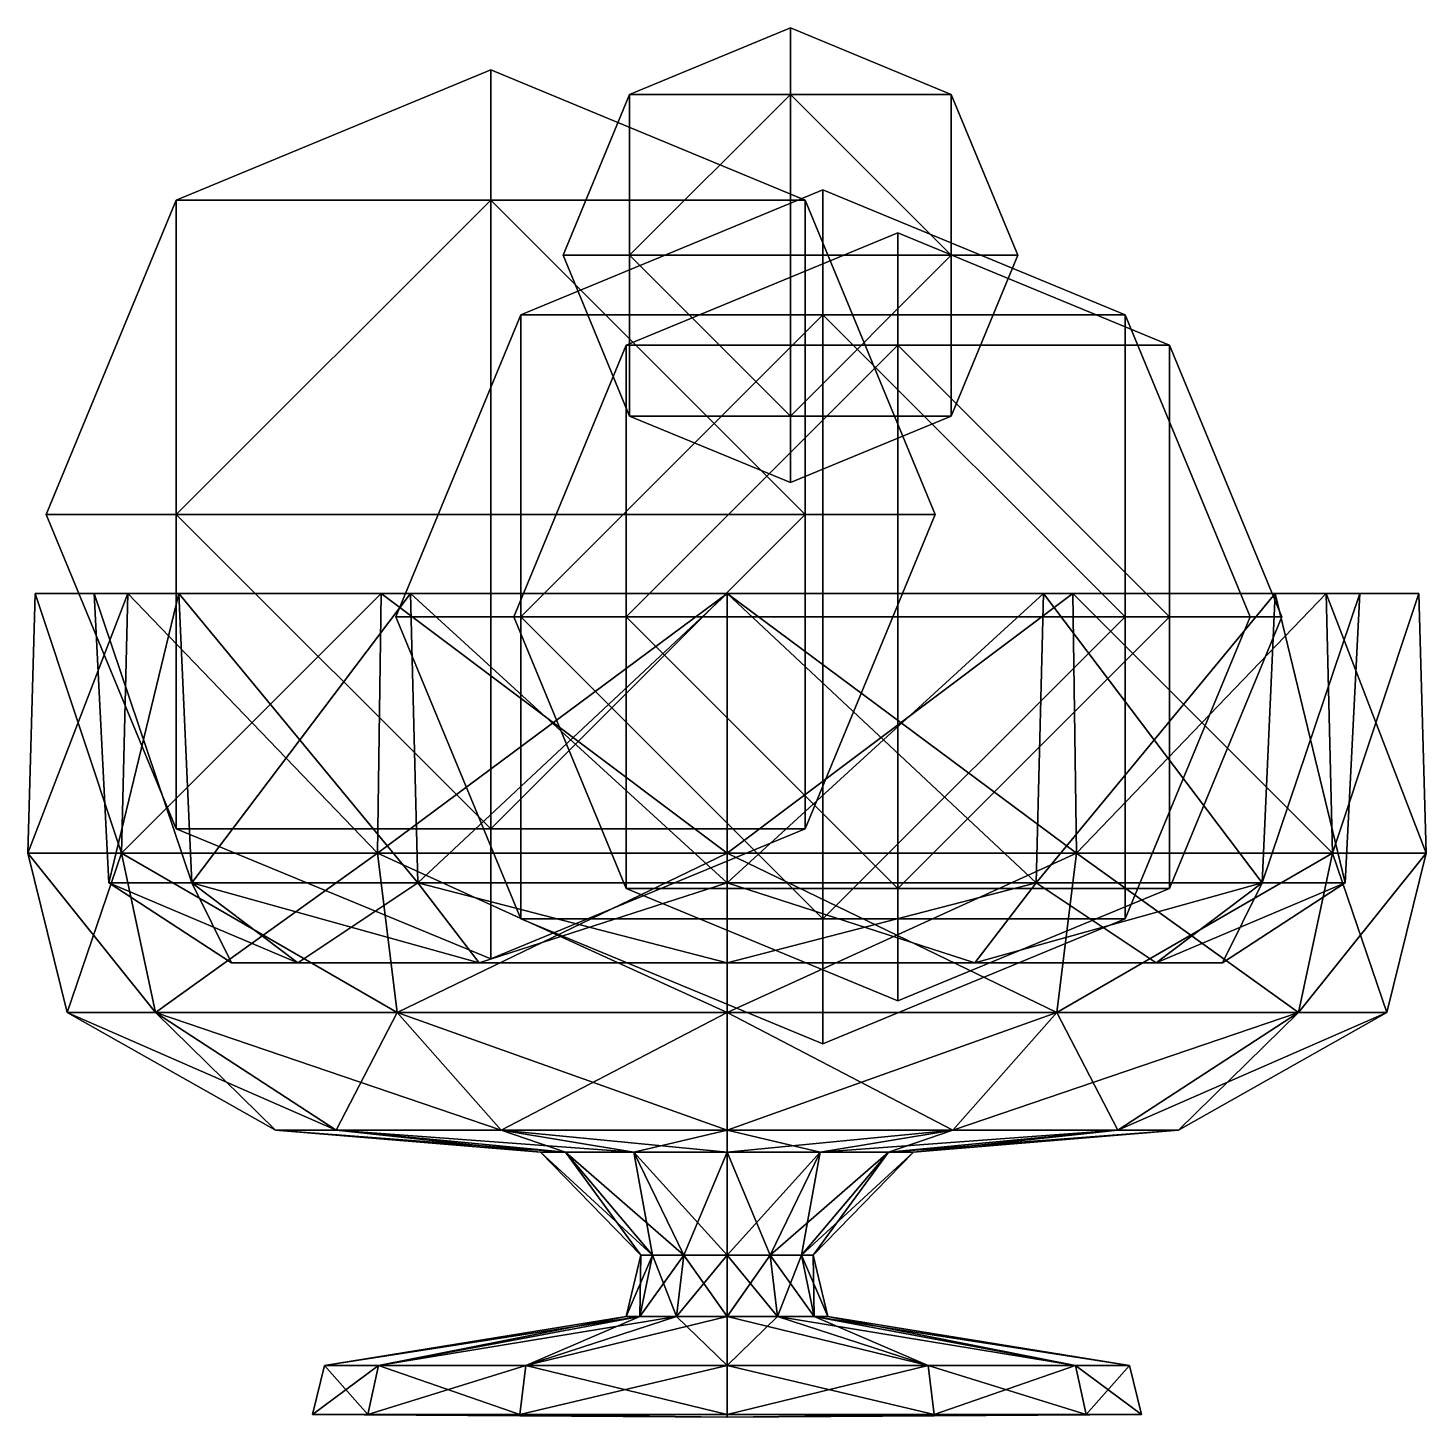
# Model space of a CAD drawing. Extents: x -96 to 96, y 0 to 192.
import ezdxf

# ---------------------------------------------------------------- set-up
doc = ezdxf.new("R2010")
doc.units = 0
for name, color, linetype in [('iceCream_2', 250, 'CONTINUOUS'), ('iceCream_3', 250, 'CONTINUOUS'), ('iceCream_4', 250, 'CONTINUOUS'), ('iceCream_5', 250, 'CONTINUOUS'), ('iceCream_6', 250, 'CONTINUOUS')]:
    doc.layers.add(name, color=color, linetype=linetype)

msp = doc.modelspace()

# ---------------------------------------------------------------- meshes
at = {"layer": 'iceCream_2'}
mesh = msp.add_polyface(dxfattribs=at)
corners = [(-47.695949, 113.50427, -82.611807), (-48.203148, 77.662194, -83.490302), (-83.490302, 77.662194, -48.203148), (-59.18528, 62.569004, -34.170637), (-73.826859, 73.6046, -42.623957), (-85.247914, 73.6046), (-75.583849, 113.50427, -43.638355), (-87.276711, 113.50427), (-82.611807, 113.50427, -47.695949), (-95.391898, 113.50427), (-96.406296, 77.662194), (-78.804996, 55.683562, -45.498086), (-90.996172, 55.683562), (-53.914311, 39.453188, -31.127442), (-62.254884, 39.453188), (-68.341275, 62.569004), (-73.826859, 73.6046, 42.623957), (-75.583849, 113.50427, 43.638355), (-82.611807, 113.50427, 47.695949), (-83.490302, 77.662194, 48.203148), (-78.804996, 55.683562, 45.498086), (-53.914311, 39.453188, 31.127442), (-59.18528, 62.569004, 34.170637), (-42.623957, 73.6046, 73.826859), (-43.638355, 113.50427, 75.583849), (-47.695949, 113.50427, 82.611807), (-48.203148, 77.662194, 83.490302), (-45.498086, 55.683562, 78.804996), (-42.623957, 73.6046, -73.826859), (-43.638355, 113.50427, -75.583849), (-45.498086, 55.683562, -78.804996)]
mesh.append_faces([[corners[k] for k in face] for face in [(0, 1, 2), (3, 4, 5), (4, 6, 7), (6, 8, 9), (8, 2, 10), (2, 11, 12), (11, 13, 14), (15, 5, 16), (5, 7, 17), (7, 9, 18), (9, 10, 19), (10, 12, 20), (12, 14, 21), (22, 16, 23), (16, 17, 24), (17, 18, 25), (18, 19, 26), (19, 20, 27), (28, 6, 4), (29, 8, 6), (0, 2, 8), (1, 11, 2), (30, 13, 11), (3, 5, 15), (4, 7, 5), (6, 9, 7), (8, 10, 9), (2, 12, 10), (11, 14, 12), (15, 16, 22), (5, 17, 16), (7, 18, 17), (9, 19, 18), (10, 20, 19), (12, 21, 20), (18, 26, 25), (19, 27, 26)]])
mesh = msp.add_polyface(dxfattribs=at)
corners = [(59.18528, 62.569004, 34.170637), (-34.170637, 62.569004, -59.18528), (-59.18528, 62.569004, -34.170637), (-68.341275, 62.569004), (-34.170637, 62.569004, 59.18528), (-59.18528, 62.569004, 34.170637), (0, 62.569004, -68.341275), (0, 73.6046, -85.247914), (-42.623957, 73.6046, -73.826859), (0, 113.50427, -87.276711), (-43.638355, 113.50427, -75.583849), (0, 113.50427, -95.391898), (-47.695949, 113.50427, -82.611807), (0, 77.662194, -96.406296), (-48.203148, 77.662194, -83.490302), (0, 55.683562, -90.996172), (-45.498086, 55.683562, -78.804996), (-73.826859, 73.6046, -42.623957), (-75.583849, 113.50427, -43.638355), (-82.611807, 113.50427, -47.695949), (-78.804996, 55.683562, -45.498086), (-78.804996, 55.683562, 45.498086), (-53.914311, 39.453188, 31.127442), (-31.127442, 39.453188, 53.914311), (-42.623957, 73.6046, 73.826859), (0, 73.6046, 85.247914), (-43.638355, 113.50427, 75.583849), (0, 113.50427, 87.276711), (-47.695949, 113.50427, 82.611807), (0, 113.50427, 95.391898), (-48.203148, 77.662194, 83.490302), (0, 77.662194, 96.406296), (-45.498086, 55.683562, 78.804996), (0, 55.683562, 90.996172), (0, 39.453188, 62.254884), (0, 62.569004, 68.341275), (-31.127442, 39.453188, -53.914311), (-73.826859, 73.6046, 42.623957), (-75.583849, 113.50427, 43.638355)]
mesh.append_faces([[corners[k] for k in face] for face in [(0, 1, 2), (2, 3, 4), (3, 5, 4), (6, 7, 8), (7, 9, 10), (9, 11, 12), (11, 13, 14), (13, 15, 16), (1, 8, 17), (8, 10, 18), (10, 12, 19), (14, 16, 20), (21, 22, 23), (4, 24, 25), (24, 26, 27), (26, 28, 29), (28, 30, 31), (30, 32, 33), (32, 23, 34), (0, 2, 35), (2, 4, 35), (6, 8, 1), (7, 10, 8), (9, 12, 10), (11, 14, 12), (13, 16, 14), (15, 36, 16), (1, 17, 2), (5, 24, 4), (37, 26, 24), (38, 28, 26), (21, 23, 32), (4, 25, 35), (24, 27, 25), (26, 29, 27), (28, 31, 29), (30, 33, 31), (32, 34, 33)]])
mesh = msp.add_polyface(dxfattribs=at)
corners = [(-34.170637, 62.569004, -59.18528), (59.18528, 62.569004, 34.170637), (68.341275, 62.569004), (0, 62.569004, 68.341275), (34.170637, 62.569004, 59.18528), (59.18528, 62.569004, -34.170637), (34.170637, 62.569004, -59.18528), (42.623957, 73.6046, -73.826859), (0, 73.6046, -85.247914), (43.638355, 113.50427, -75.583849), (0, 113.50427, -87.276711), (47.695949, 113.50427, -82.611807), (0, 113.50427, -95.391898), (48.203148, 77.662194, -83.490302), (0, 77.662194, -96.406296), (45.498086, 55.683562, -78.804996), (0, 55.683562, -90.996172), (31.127442, 39.453188, -53.914311), (0, 39.453188, -62.254884), (0, 73.6046, 85.247914), (42.623957, 73.6046, 73.826859), (0, 113.50427, 87.276711), (43.638355, 113.50427, 75.583849), (0, 113.50427, 95.391898), (47.695949, 113.50427, 82.611807), (0, 77.662194, 96.406296), (48.203148, 77.662194, 83.490302), (0, 55.683562, 90.996172), (45.498086, 55.683562, 78.804996), (0, 39.453188, 62.254884), (31.127442, 39.453188, 53.914311), (73.826859, 73.6046, 42.623957), (75.583849, 113.50427, 43.638355), (53.914311, 39.453188, 31.127442), (0, 62.569004, -68.341275), (73.826859, 73.6046, -42.623957), (75.583849, 113.50427, -43.638355), (78.804996, 55.683562, -45.498086)]
mesh.append_faces([[corners[k] for k in face] for face in [(0, 1, 2), (1, 3, 4), (2, 5, 6), (6, 7, 8), (7, 9, 10), (9, 11, 12), (11, 13, 14), (13, 15, 16), (15, 17, 18), (3, 19, 20), (19, 21, 22), (21, 23, 24), (23, 25, 26), (25, 27, 28), (27, 29, 30), (4, 20, 31), (20, 22, 32), (28, 30, 33), (0, 2, 34), (2, 6, 34), (5, 7, 6), (35, 9, 7), (36, 11, 9), (37, 17, 15), (6, 8, 34), (7, 10, 8), (9, 12, 10), (11, 14, 12), (13, 16, 14), (15, 18, 16), (3, 20, 4), (19, 22, 20), (21, 24, 22), (23, 26, 24), (25, 28, 26), (27, 30, 28), (4, 31, 1)]])
mesh = msp.add_polyface(dxfattribs=at)
corners = [(68.341275, 62.569004), (85.247914, 73.6046), (73.826859, 73.6046, -42.623957), (87.276711, 113.50427), (75.583849, 113.50427, -43.638355), (95.391898, 113.50427), (82.611807, 113.50427, -47.695949), (96.406296, 77.662194), (83.490302, 77.662194, -48.203148), (90.996172, 55.683562), (78.804996, 55.683562, -45.498086), (59.18528, 62.569004, -34.170637), (42.623957, 73.6046, -73.826859), (43.638355, 113.50427, -75.583849), (47.695949, 113.50427, -82.611807), (48.203148, 77.662194, -83.490302), (45.498086, 55.683562, -78.804996), (59.18528, 62.569004, 34.170637), (73.826859, 73.6046, 42.623957), (75.583849, 113.50427, 43.638355), (82.611807, 113.50427, 47.695949), (83.490302, 77.662194, 48.203148), (78.804996, 55.683562, 45.498086), (53.914311, 39.453188, 31.127442), (62.254884, 39.453188), (43.638355, 113.50427, 75.583849), (47.695949, 113.50427, 82.611807), (48.203148, 77.662194, 83.490302), (45.498086, 55.683562, 78.804996), (53.914311, 39.453188, -31.127442), (42.623957, 73.6046, 73.826859)]
mesh.append_faces([[corners[k] for k in face] for face in [(0, 1, 2), (1, 3, 4), (3, 5, 6), (5, 7, 8), (7, 9, 10), (11, 2, 12), (2, 4, 13), (4, 6, 14), (6, 8, 15), (8, 10, 16), (17, 18, 1), (18, 19, 3), (19, 20, 5), (20, 21, 7), (21, 22, 9), (22, 23, 24), (25, 26, 20), (26, 27, 21), (27, 28, 22), (0, 2, 11), (1, 4, 2), (3, 6, 4), (5, 8, 6), (7, 10, 8), (9, 29, 10), (6, 15, 14), (8, 16, 15), (17, 1, 0), (18, 3, 1), (19, 5, 3), (20, 7, 5), (21, 9, 7), (22, 24, 9), (30, 19, 18), (25, 20, 19), (26, 21, 20), (27, 22, 21), (28, 23, 22)]])
mesh = msp.add_polyface(dxfattribs=at)
corners = [(-45.498086, 55.683562, -78.804996), (-31.127442, 39.453188, -53.914311), (-53.914311, 39.453188, -31.127442), (-12.868271, 36.409993, -22.2885), (-22.2885, 36.409993, -12.868271), (-6.950947, 13.755096, -12.039394), (-27.746114, 6.99244, -48.05768), (-48.05768, 6.99244, -27.746114), (-28.591446, 0.229784, -49.521837), (-49.521837, 0.229784, -28.591446), (-25.736543, 36.409993), (-12.039394, 13.755096, -6.950947), (-55.492228, 6.99244), (-57.182892, 0.229784), (-0.033299, -0.108348, -0.019225), (-0.03845, -0.108348), (-62.254884, 39.453188), (-22.2885, 36.409993, 12.868271), (-11.873098, 22.208416), (-10.282405, 22.208416, 5.936549), (-13.901895, 13.755096), (-48.05768, 6.99244, 27.746114), (-49.521837, 0.229784, 28.591446), (-0.033299, -0.108348, 0.019225), (-53.914311, 39.453188, 31.127442), (-12.868271, 36.409993, 22.2885), (-12.039394, 13.755096, 6.950947), (-27.746114, 6.99244, 48.05768), (-28.591446, 0.229784, 49.521837), (-0.019225, -0.108348, 0.033299), (0, 0.229784, 57.182892), (0, 6.99244, -55.492228), (-31.127442, 39.453188, 53.914311), (-6.950947, 13.755096, 12.039394)]
mesh.append_faces([[corners[k] for k in face] for face in [(0, 1, 2), (1, 3, 4), (5, 6, 7), (6, 8, 9), (2, 4, 10), (11, 7, 12), (7, 9, 13), (9, 14, 15), (16, 10, 17), (10, 18, 19), (20, 12, 21), (12, 13, 22), (13, 15, 23), (24, 17, 25), (26, 21, 27), (21, 22, 28), (22, 23, 29), (27, 28, 30), (31, 8, 6), (1, 4, 2), (5, 7, 11), (6, 9, 7), (8, 14, 9), (2, 10, 16), (4, 18, 10), (11, 12, 20), (7, 13, 12), (9, 15, 13), (16, 17, 24), (10, 19, 17), (20, 21, 26), (12, 22, 21), (13, 23, 22), (24, 25, 32), (26, 27, 33), (21, 28, 27), (22, 29, 28)]])
mesh = msp.add_polyface(dxfattribs=at)
corners = [(0, 55.683562, -90.996172), (0, 39.453188, -62.254884), (-31.127442, 39.453188, -53.914311), (0, 36.409993, -25.736543), (-12.868271, 36.409993, -22.2885), (0, 22.208416, -11.873098), (-5.936549, 22.208416, -10.282405), (0, 13.755096, -13.901895), (-6.950947, 13.755096, -12.039394), (0, 6.99244, -55.492228), (-27.746114, 6.99244, -48.05768), (0, 0.229784, -57.182892), (-28.591446, 0.229784, -49.521837), (0, -0.108348, -0.03845), (-0.019225, -0.108348, -0.033299), (-10.282405, 22.208416, -5.936549), (-12.039394, 13.755096, -6.950947), (-0.033299, -0.108348, -0.019225), (-22.2885, 36.409993, -12.868271), (-11.873098, 22.208416), (-13.901895, 13.755096), (-12.039394, 13.755096, 6.950947), (-22.2885, 36.409993, 12.868271), (-10.282405, 22.208416, 5.936549), (-5.936549, 22.208416, 10.282405), (-6.950947, 13.755096, 12.039394), (-31.127442, 39.453188, 53.914311), (-12.868271, 36.409993, 22.2885), (0, 36.409993, 25.736543), (0, 22.208416, 11.873098), (0, 13.755096, 13.901895), (-27.746114, 6.99244, 48.05768), (0, 6.99244, 55.492228), (-28.591446, 0.229784, 49.521837), (-0.019225, -0.108348, 0.033299), (0, -0.108348, 0.03845), (0, 39.453188, 62.254884), (0, 0.229784, 57.182892)]
mesh.append_faces([[corners[k] for k in face] for face in [(0, 1, 2), (1, 3, 4), (3, 5, 6), (5, 7, 8), (7, 9, 10), (9, 11, 12), (11, 13, 14), (4, 6, 15), (6, 8, 16), (12, 14, 17), (18, 15, 19), (15, 16, 20), (19, 20, 21), (22, 23, 24), (23, 21, 25), (26, 27, 28), (27, 24, 29), (24, 25, 30), (25, 31, 32), (33, 34, 35), (1, 4, 2), (3, 6, 4), (5, 8, 6), (7, 10, 8), (11, 14, 12), (4, 15, 18), (6, 16, 15), (15, 20, 19), (19, 21, 23), (22, 24, 27), (23, 25, 24), (26, 28, 36), (27, 29, 28), (24, 30, 29), (25, 32, 30), (31, 37, 32), (33, 35, 37)]])
mesh = msp.add_polyface(dxfattribs=at)
corners = [(90.996172, 55.683562), (62.254884, 39.453188), (53.914311, 39.453188, -31.127442), (25.736543, 36.409993), (22.2885, 36.409993, -12.868271), (11.873098, 22.208416), (10.282405, 22.208416, -5.936549), (13.901895, 13.755096), (55.492228, 6.99244), (48.05768, 6.99244, -27.746114), (57.182892, 0.229784), (49.521837, 0.229784, -28.591446), (0.03845, -0.108348), (0.033299, -0.108348, -0.019225), (78.804996, 55.683562, -45.498086), (31.127442, 39.453188, -53.914311), (12.868271, 36.409993, -22.2885), (12.039394, 13.755096, -6.950947), (27.746114, 6.99244, -48.05768), (28.591446, 0.229784, -49.521837), (0.019225, -0.108348, -0.033299), (0, 0.229784, -57.182892), (6.950947, 13.755096, 12.039394), (27.746114, 6.99244, 48.05768), (48.05768, 6.99244, 27.746114), (28.591446, 0.229784, 49.521837), (49.521837, 0.229784, 28.591446), (53.914311, 39.453188, 31.127442), (22.2885, 36.409993, 12.868271), (12.039394, 13.755096, 6.950947), (0.033299, -0.108348, 0.019225), (31.127442, 39.453188, 53.914311), (12.868271, 36.409993, 22.2885), (0, 6.99244, 55.492228)]
mesh.append_faces([[corners[k] for k in face] for face in [(0, 1, 2), (1, 3, 4), (3, 5, 6), (7, 8, 9), (8, 10, 11), (10, 12, 13), (14, 2, 15), (2, 4, 16), (17, 9, 18), (9, 11, 19), (11, 13, 20), (18, 19, 21), (22, 23, 24), (23, 25, 26), (27, 28, 3), (29, 24, 8), (24, 26, 10), (26, 30, 12), (31, 32, 28), (1, 4, 2), (3, 6, 4), (7, 9, 17), (8, 11, 9), (10, 13, 11), (2, 16, 15), (9, 19, 18), (11, 20, 19), (22, 24, 29), (23, 26, 24), (25, 30, 26), (27, 3, 1), (28, 5, 3), (29, 8, 7), (33, 25, 23), (24, 10, 8), (26, 12, 10), (31, 28, 27)]])
mesh = msp.add_polyface(dxfattribs=at)
corners = [(11.873098, 22.208416), (13.901895, 13.755096), (12.039394, 13.755096, -6.950947), (22.2885, 36.409993, -12.868271), (10.282405, 22.208416, -5.936549), (5.936549, 22.208416, -10.282405), (6.950947, 13.755096, -12.039394), (31.127442, 39.453188, -53.914311), (12.868271, 36.409993, -22.2885), (0, 36.409993, -25.736543), (0, 22.208416, -11.873098), (0, 13.755096, -13.901895), (27.746114, 6.99244, -48.05768), (0, 6.99244, -55.492228), (28.591446, 0.229784, -49.521837), (0.019225, -0.108348, -0.033299), (0, -0.108348, -0.03845), (5.936549, 22.208416, 10.282405), (6.950947, 13.755096, 12.039394), (12.039394, 13.755096, 6.950947), (28.591446, 0.229784, 49.521837), (0.019225, -0.108348, 0.033299), (0.033299, -0.108348, 0.019225), (22.2885, 36.409993, 12.868271), (10.282405, 22.208416, 5.936549), (0, 39.453188, 62.254884), (0, 36.409993, 25.736543), (12.868271, 36.409993, 22.2885), (0, 22.208416, 11.873098), (0, 13.755096, 13.901895), (0, 6.99244, 55.492228), (27.746114, 6.99244, 48.05768), (0, 0.229784, 57.182892), (0, -0.108348, 0.03845), (0, 39.453188, -62.254884), (0, 0.229784, -57.182892), (31.127442, 39.453188, 53.914311)]
mesh.append_faces([[corners[k] for k in face] for face in [(0, 1, 2), (3, 4, 5), (4, 2, 6), (7, 8, 9), (8, 5, 10), (5, 6, 11), (6, 12, 13), (14, 15, 16), (17, 18, 19), (20, 21, 22), (23, 24, 0), (24, 19, 1), (25, 26, 27), (26, 28, 17), (28, 29, 18), (29, 30, 31), (30, 32, 20), (32, 33, 21), (27, 17, 24), (0, 2, 4), (3, 5, 8), (4, 6, 5), (2, 12, 6), (7, 9, 34), (8, 10, 9), (5, 11, 10), (6, 13, 11), (12, 35, 13), (14, 16, 35), (17, 19, 24), (24, 1, 0), (25, 27, 36), (26, 17, 27), (28, 18, 17), (29, 31, 18), (32, 21, 20), (27, 24, 23)]])
at = {"layer": 'iceCream_3'}
mesh = msp.add_polyface(dxfattribs=at)
corners = [(-22.609355, 160.153122, -5.546374), (8.747463, 160.153122, 25.810444), (40.104281, 160.153122, -5.546374), (8.747463, 160.153122, -36.903192), (8.747463, 191.509941, -5.546374), (8.747463, 128.796304, -5.546374), (8.747463, 182.325741, 16.626245), (-13.425156, 160.153122, 16.626245), (-13.425156, 182.325741, -5.546374), (30.920082, 182.325741, -5.546374), (30.920082, 160.153122, 16.626245), (8.747463, 182.325741, -27.718993), (30.920082, 160.153122, -27.718993), (-13.425156, 160.153122, -27.718993), (-13.425156, 137.980503, -5.546374), (8.747463, 137.980503, 16.626245), (30.920082, 137.980503, -5.546374), (8.747463, 137.980503, -27.718993)]
mesh.append_faces([[corners[k] for k in face] for face in [(4, 6, 8), (6, 1, 7), (7, 8, 6), (8, 7, 0), (4, 9, 6), (9, 2, 10), (10, 6, 9), (6, 10, 1), (4, 11, 9), (11, 3, 12), (12, 9, 11), (9, 12, 2), (4, 8, 11), (8, 0, 13), (13, 11, 8), (11, 13, 3), (5, 14, 15), (14, 0, 7), (7, 15, 14), (15, 7, 1), (5, 15, 16), (15, 1, 10), (10, 16, 15), (16, 10, 2), (5, 16, 17), (16, 2, 12), (12, 17, 16), (17, 12, 3), (5, 17, 14), (17, 3, 13), (13, 14, 17), (14, 13, 0)]])
at = {"layer": 'iceCream_4'}
mesh = msp.add_polyface(dxfattribs=at)
corners = [(-29.409616, 110.275388, 29.979969), (23.557983, 110.275388, 82.947568), (76.525581, 110.275388, 29.979969), (23.557983, 110.275388, -22.987629), (23.557983, 163.242987, 29.979969), (23.557983, 57.30779, 29.979969), (23.557983, 147.729136, 67.433717), (-13.895765, 110.275388, 67.433717), (-13.895765, 147.729136, 29.979969), (61.011731, 147.729136, 29.979969), (61.011731, 110.275388, 67.433717), (23.557983, 147.729136, -7.473779), (61.011731, 110.275388, -7.473779), (-13.895765, 110.275388, -7.473779), (-13.895765, 72.82164, 29.979969), (23.557983, 72.82164, 67.433717), (61.011731, 72.82164, 29.979969), (23.557983, 72.82164, -7.473779)]
mesh.append_faces([[corners[k] for k in face] for face in [(4, 6, 8), (6, 1, 7), (7, 8, 6), (8, 7, 0), (4, 9, 6), (9, 2, 10), (10, 6, 9), (6, 10, 1), (4, 11, 9), (11, 3, 12), (12, 9, 11), (9, 12, 2), (4, 8, 11), (8, 0, 13), (13, 11, 8), (11, 13, 3), (5, 14, 15), (14, 0, 7), (7, 15, 14), (15, 7, 1), (5, 15, 16), (15, 1, 10), (10, 16, 15), (16, 10, 2), (5, 16, 17), (16, 2, 12), (12, 17, 16), (17, 12, 3), (5, 17, 14), (17, 3, 13), (13, 14, 17), (14, 13, 0)]])
at = {"layer": 'iceCream_5'}
mesh = msp.add_polyface(dxfattribs=at)
corners = [(-45.679454, 110.275388, -32.367984), (13.238898, 110.275388, 26.550368), (72.15725, 110.275388, -32.367984), (13.238898, 110.275388, -91.286336), (13.238898, 169.19374, -32.367984), (13.238898, 51.357036, -32.367984), (13.238898, 151.936954, 9.293583), (-28.422668, 110.275388, 9.293583), (-28.422668, 151.936954, -32.367984), (54.900464, 151.936954, -32.367984), (54.900464, 110.275388, 9.293583), (13.238898, 151.936954, -74.02955), (54.900464, 110.275388, -74.02955), (-28.422668, 110.275388, -74.02955), (-28.422668, 68.613822, -32.367984), (13.238898, 68.613822, 9.293583), (54.900464, 68.613822, -32.367984), (13.238898, 68.613822, -74.02955)]
mesh.append_faces([[corners[k] for k in face] for face in [(4, 6, 8), (6, 1, 7), (7, 8, 6), (8, 7, 0), (4, 9, 6), (9, 2, 10), (10, 6, 9), (6, 10, 1), (4, 11, 9), (11, 3, 12), (12, 9, 11), (9, 12, 2), (4, 8, 11), (8, 0, 13), (13, 11, 8), (11, 13, 3), (5, 14, 15), (14, 0, 7), (7, 15, 14), (15, 7, 1), (5, 15, 16), (15, 1, 10), (10, 16, 15), (16, 10, 2), (5, 16, 17), (16, 2, 12), (12, 17, 16), (17, 12, 3), (5, 17, 14), (17, 3, 13), (13, 14, 17), (14, 13, 0)]])
at = {"layer": 'iceCream_6'}
mesh = msp.add_polyface(dxfattribs=at)
corners = [(-93.915111, 124.405889, 7.885076), (-32.59333, 124.405889, 69.206857), (28.728452, 124.405889, 7.885076), (-32.59333, 124.405889, -53.436706), (-32.59333, 185.727671, 7.885076), (-32.59333, 63.084108, 7.885076), (-32.59333, 167.766937, 51.246123), (-75.954377, 124.405889, 51.246123), (-75.954377, 167.766937, 7.885076), (10.767718, 167.766937, 7.885076), (10.767718, 124.405889, 51.246123), (-32.59333, 167.766937, -35.475972), (10.767718, 124.405889, -35.475972), (-75.954377, 124.405889, -35.475972), (-75.954377, 81.044842, 7.885076), (-32.59333, 81.044842, 51.246123), (10.767718, 81.044842, 7.885076), (-32.59333, 81.044842, -35.475972)]
mesh.append_faces([[corners[k] for k in face] for face in [(4, 6, 8), (6, 1, 7), (7, 8, 6), (8, 7, 0), (4, 9, 6), (9, 2, 10), (10, 6, 9), (6, 10, 1), (4, 11, 9), (11, 3, 12), (12, 9, 11), (9, 12, 2), (4, 8, 11), (8, 0, 13), (13, 11, 8), (11, 13, 3), (5, 14, 15), (14, 0, 7), (7, 15, 14), (15, 7, 1), (5, 15, 16), (15, 1, 10), (10, 16, 15), (16, 10, 2), (5, 16, 17), (16, 2, 12), (12, 17, 16), (17, 12, 3), (5, 17, 14), (17, 3, 13), (13, 14, 17), (14, 13, 0)]])

doc.saveas('drawing.dxf')
